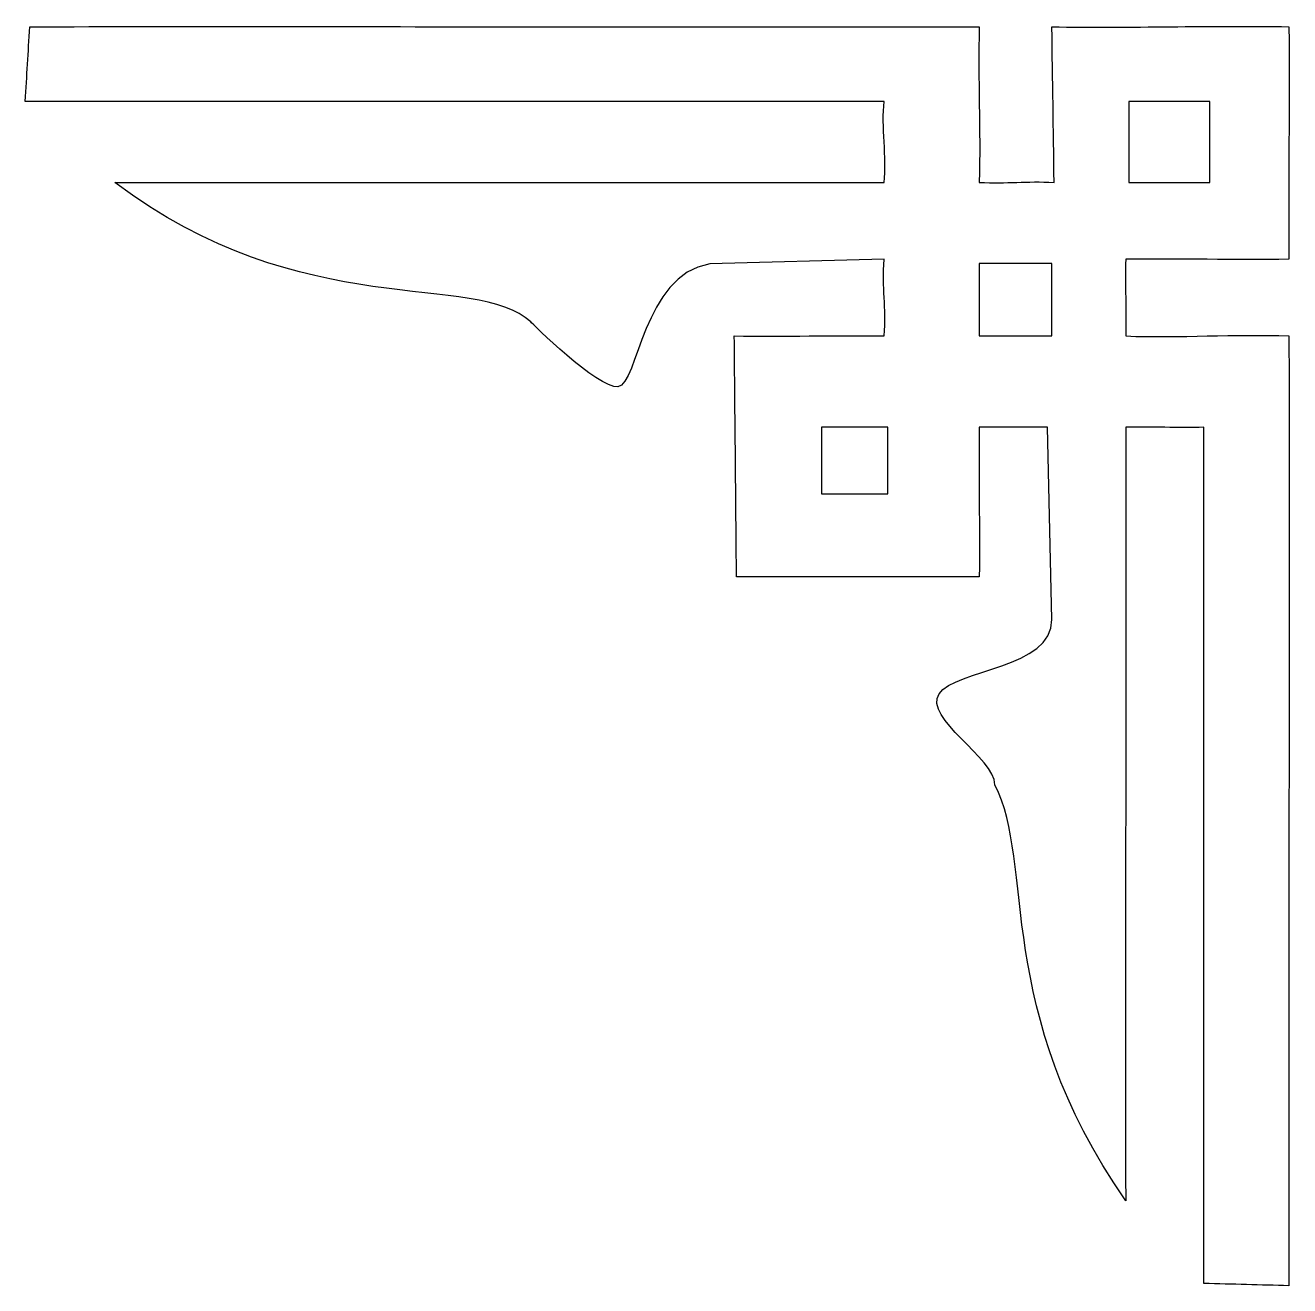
# Model space of a CAD drawing. Header units: centimetres. Extents: x -24.05 to -18.58, y -2.07 to 3.39.
import ezdxf

# ---------------------------------------------------------------- set-up
doc = ezdxf.new("R2010")
doc.units = ezdxf.units.CM
doc.header["$MEASUREMENT"] = 0
doc.layers.add('layer 1', color=7, linetype='Continuous')

msp = doc.modelspace()

# ---------------------------------------------------------------- linework, layer by layer
at = {"layer": 'layer 1', "color": 250}
for points, knots in [([(-18.58276, 2.04198), (-18.81492, 2.05165), (-19.05676, 2.03231), (-19.28892, 2.04198), (-19.28892, 2.04198), (-19.28569, 2.15484), (-19.29214, 2.26077), (-19.28892, 2.37363), (-19.28892, 2.37363), (-19.05676, 2.37685), (-18.81492, 2.3704), (-18.58276, 2.37363), (-18.58276, 2.37363), (-18.58598, 2.70252), (-18.57953, 3.05077), (-18.58276, 3.37966), (-18.58276, 3.37966), (-18.92133, 3.38611), (-19.26957, 3.37321), (-19.60814, 3.37966), (-19.60814, 3.37966), (-19.60492, 3.14105), (-19.60169, 2.94504), (-19.59847, 2.70643), (-19.59847, 2.70643), (-19.721, 2.71288), (-19.79971, 2.69998), (-19.92224, 2.70643), (-19.92224, 2.70643), (-19.91579, 2.94182), (-19.92869, 3.14428), (-19.92224, 3.37966), (-19.92224, 3.37966), (-21.28297, 3.37644), (-22.66817, 3.38289), (-24.0289, 3.37966), (-24.0289, 3.37966), (-24.03535, 3.26681), (-24.0418, 3.16947), (-24.04825, 3.05662), (-24.04825, 3.05662), (-22.79715, 3.05662), (-21.58475, 3.05662), (-20.33365, 3.05662), (-20.33365, 3.05662), (-20.34655, 2.95021), (-20.32075, 2.81284), (-20.33365, 2.70643), (-20.33365, 2.70643), (-21.44287, 2.70643), (-22.55209, 2.70643), (-23.66131, 2.70643), (-23.66131, 2.70643), (-22.84642, 2.08956), (-22.09787, 2.32534), (-21.86205, 2.10277), (-21.86205, 2.10277), (-21.86205, 2.10277), (-21.57185, 1.81257), (-21.48479, 1.82224), (-21.48479, 1.82224), (-21.39773, 1.83191), (-21.37838, 2.30591), (-21.08818, 2.35428), (-21.08818, 2.35428), (-21.08818, 2.35428), (-20.33365, 2.37363), (-20.33365, 2.37363), (-20.33365, 2.37363), (-20.34332, 2.24465), (-20.32397, 2.17096), (-20.33365, 2.04198), (-20.33365, 2.04198), (-20.54969, 2.0452), (-20.76573, 2.03876), (-20.98177, 2.04198), (-20.98177, 2.04198), (-20.97854, 1.70986), (-20.97532, 1.33212), (-20.97209, 1), (-20.97209, 1), (-20.63675, 1), (-20.25758, 1), (-19.92224, 1), (-19.92224, 1), (-19.91901, 1.22249), (-19.92546, 1.42441), (-19.92224, 1.6469), (-19.92224, 1.6469), (-19.81261, 1.6469), (-19.73712, 1.6469), (-19.62749, 1.6469), (-19.62749, 1.6469), (-19.62749, 1.6469), (-19.60814, 0.8162), (-19.60814, 0.8162), (-19.60814, 0.8162), (-19.60385, 0.6017), (-20.02839, 0.6007), (-20.0961, 0.49429), (-20.0961, 0.49429), (-20.16382, 0.38788), (-19.85427, 0.21645), (-19.85427, 0.10037), (-19.85427, 0.10037), (-19.67973, -0.23912), (-19.8636, -0.87329), (-19.28892, -1.69889), (-19.28892, -1.69889), (-19.29214, -0.58322), (-19.28569, 0.53123), (-19.28892, 1.6469), (-19.28892, 1.6469), (-19.17606, 1.65013), (-19.0632, 1.64368), (-18.95035, 1.6469), (-18.95035, 1.6469), (-18.95035, 0.4087), (-18.95035, -0.81861), (-18.95035, -2.05681), (-18.95035, -2.05681), (-18.82782, -2.06003), (-18.70529, -2.06326), (-18.58276, -2.06648), (-18.58276, -2.06648), (-18.58598, -0.7122), (-18.57953, 0.6877), (-18.58276, 2.04198)], [0, 0, 0, 0, 0.030303, 0.030303, 0.030303, 0.030303, 0.0606061, 0.0606061, 0.0606061, 0.0606061, 0.0909091, 0.0909091, 0.0909091, 0.0909091, 0.1212121, 0.1212121, 0.1212121, 0.1212121, 0.1515152, 0.1515152, 0.1515152, 0.1515152, 0.1818182, 0.1818182, 0.1818182, 0.1818182, 0.2121212, 0.2121212, 0.2121212, 0.2121212, 0.2424242, 0.2424242, 0.2424242, 0.2424242, 0.2727273, 0.2727273, 0.2727273, 0.2727273, 0.3030303, 0.3030303, 0.3030303, 0.3030303, 0.3333333, 0.3333333, 0.3333333, 0.3333333, 0.3636364, 0.3636364, 0.3636364, 0.3636364, 0.3939394, 0.3939394, 0.3939394, 0.3939394, 0.4242424, 0.4242424, 0.4242424, 0.4242424, 0.4545455, 0.4545455, 0.4545455, 0.4545455, 0.4848485, 0.4848485, 0.4848485, 0.4848485, 0.5151515, 0.5151515, 0.5151515, 0.5151515, 0.5454545, 0.5454545, 0.5454545, 0.5454545, 0.5757576, 0.5757576, 0.5757576, 0.5757576, 0.6060606, 0.6060606, 0.6060606, 0.6060606, 0.6363636, 0.6363636, 0.6363636, 0.6363636, 0.6666667, 0.6666667, 0.6666667, 0.6666667, 0.6969697, 0.6969697, 0.6969697, 0.6969697, 0.7272727, 0.7272727, 0.7272727, 0.7272727, 0.7575758, 0.7575758, 0.7575758, 0.7575758, 0.7878788, 0.7878788, 0.7878788, 0.7878788, 0.8181818, 0.8181818, 0.8181818, 0.8181818, 0.8484848, 0.8484848, 0.8484848, 0.8484848, 0.8787879, 0.8787879, 0.8787879, 0.8787879, 0.9090909, 0.9090909, 0.9090909, 0.9090909, 0.9393939, 0.9393939, 0.9393939, 0.9393939, 1, 1, 1, 1]), ([(-18.92556, 2.70643), (-18.92556, 2.70643), (-19.27574, 2.70643), (-19.27574, 2.70643), (-19.27574, 2.70643), (-19.27574, 2.70643), (-19.27574, 3.05662), (-19.27574, 3.05662), (-19.27574, 3.05662), (-19.27574, 3.05662), (-18.92556, 3.05662), (-18.92556, 3.05662), (-18.92556, 3.05662), (-18.92556, 3.05662), (-18.92556, 2.70643), (-18.92556, 2.70643)], [0, 0, 0, 0, 0.2, 0.2, 0.2, 0.2, 0.4, 0.4, 0.4, 0.4, 0.6, 0.6, 0.6, 0.6, 1, 1, 1, 1]), ([(-19.60797, 2.04198), (-19.60797, 2.04198), (-19.92224, 2.04198), (-19.92224, 2.04198), (-19.92224, 2.04198), (-19.92224, 2.04198), (-19.92224, 2.35625), (-19.92224, 2.35625), (-19.92224, 2.35625), (-19.92224, 2.35625), (-19.60797, 2.35625), (-19.60797, 2.35625), (-19.60797, 2.35625), (-19.60797, 2.35625), (-19.60797, 2.04198), (-19.60797, 2.04198)], [0, 0, 0, 0, 0.2, 0.2, 0.2, 0.2, 0.4, 0.4, 0.4, 0.4, 0.6, 0.6, 0.6, 0.6, 1, 1, 1, 1]), ([(-20.31732, 1.35957), (-20.31732, 1.35957), (-20.60465, 1.35957), (-20.60465, 1.35957), (-20.60465, 1.35957), (-20.60465, 1.35957), (-20.60465, 1.6469), (-20.60465, 1.6469), (-20.60465, 1.6469), (-20.60465, 1.6469), (-20.31732, 1.6469), (-20.31732, 1.6469), (-20.31732, 1.6469), (-20.31732, 1.6469), (-20.31732, 1.35957), (-20.31732, 1.35957)], [0, 0, 0, 0, 0.2, 0.2, 0.2, 0.2, 0.4, 0.4, 0.4, 0.4, 0.6, 0.6, 0.6, 0.6, 1, 1, 1, 1])]:
    msp.add_open_spline(points, degree=3, knots=knots, dxfattribs=at)

doc.saveas('drawing.dxf')
